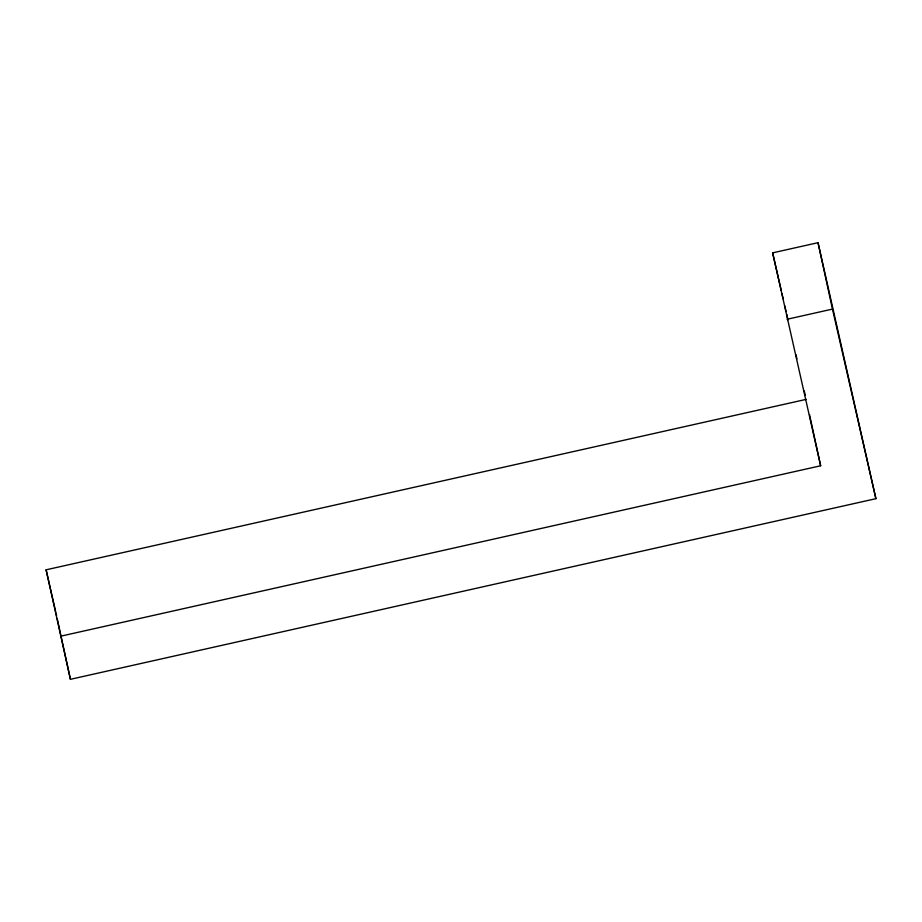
<?xml version="1.0" encoding="UTF-8"?>
<svg xmlns="http://www.w3.org/2000/svg" width="922" height="922" viewBox="0 0 922 922"><rect width="100%" height="100%" fill="white"/><g stroke="black" fill="none" stroke-linecap="round" stroke-linejoin="round"><path stroke-width="1.38" d="M60.564 636.226L820.649 465.771L772.636 252.859L818.021 242.682L875.9 498.675L70.429 679.318L46.1 569.819L806.197 399.364M787.1 319.266L832.474 309.089L818.021 242.682M832.474 309.089L875.9 498.675M772.636 252.859L781.268 290.534M781.902 293.323L783.181 298.901M784.783 305.885L786.063 311.463M786.697 314.252L787.976 319.83M795.963 354.716L796.931 358.9M804.272 390.986L805.24 395.181M46.1 569.819L55.654 611.528M809.504 414.577L820.649 465.771M55.965 612.911L56.576 615.677M57.176 618.443L70.429 679.318"/></g></svg>
